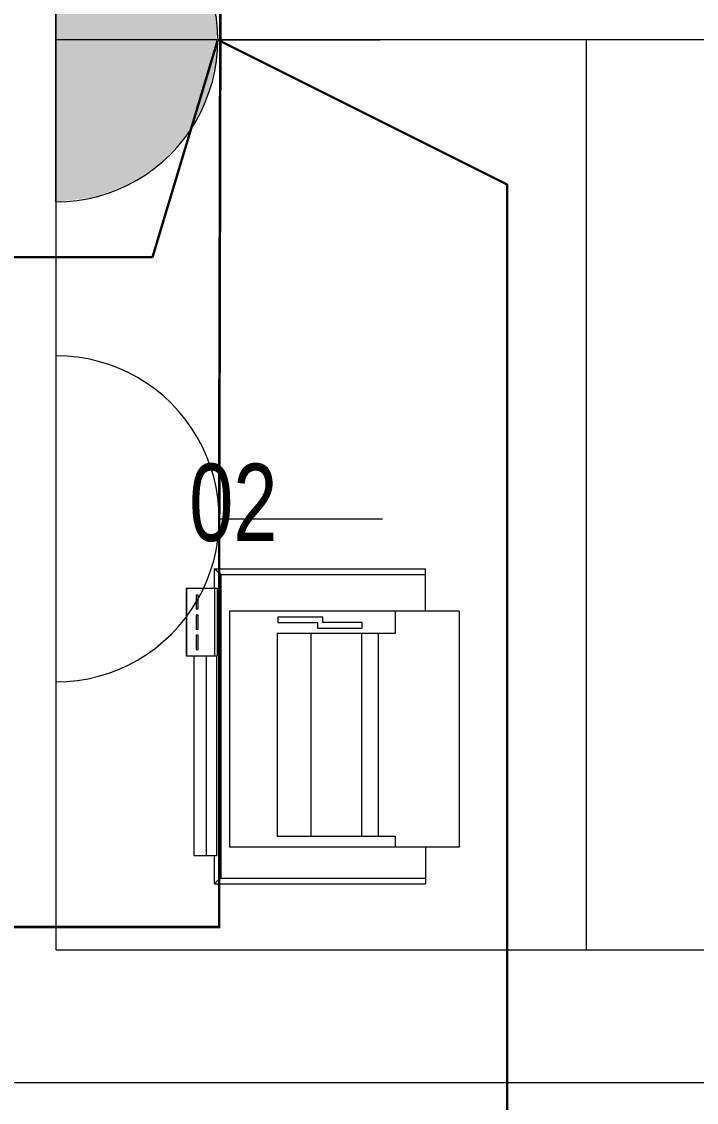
# Model space of a CAD drawing. Header units: metres. Extents: x 75097 to 220695, y -1557923 to -1361206.
# Drawn here: x 167993 to 168756, y -1455145 to -1453922 of the extents above; entities that cross this region are included whole.
import ezdxf

# ---------------------------------------------------------------- set-up
doc = ezdxf.new("R2010")
doc.units = ezdxf.units.M
doc.layers.get('0').update_dxf_attribs({"lineweight": 0})
for name, color, linetype, lineweight in [('A-100 - Copy$0$Medical Equipment and Furniture', 8, 'Continuous', 0), ('A-100 - Copy$0$Walls', 8, 'Continuous', 0), ('E-LG', 245, 'Continuous', 30)]:
    doc.layers.add(name, color=color, linetype=linetype, lineweight=lineweight)
doc.layers.add('E-POWR', color=7, linetype='Continuous', lineweight=9, true_color=0x4e7e3e)
doc.styles.add('A-100 - Copy$0$X3G_ENTITY_257CFD', font='swisscl.ttf', dxfattribs={"height": 200})

# ---------------------------------------------------------------- blocks, each defined once
blk = doc.blocks.new('NORMAL SOCKET')
at = {"layer": 'E-POWR'}
for p, q in [((0, 307.7), (0, 615.4)), ((-307.7, 0), (307.7, 0))]:
    blk.add_line(p, q, dxfattribs=at)
blk.add_ellipse((0, 0), major_axis=(32.8, 305.9), ratio=1, start_param=4.81904, end_param=7.960633, dxfattribs=at)
blk = doc.blocks.new('GI-041_dwg_UPS-E-SKT1-3902843-GI-041')
at = {"layer": 'E-POWR'}
blk.add_hatch(color=256, dxfattribs=at).paths.add_polyline_path([(-0.1987, -0.0005), (0.1987, -0.0005), (0.1929, 0.0471), (0.176, 0.0919), (0.1487, 0.1313), (0.1129, 0.1631), (0.0705, 0.1853), (0.024, 0.1968), (-0.024, 0.1968), (-0.0705, 0.1853), (-0.1129, 0.1631), (-0.1487, 0.1313), (-0.176, 0.0919), (-0.1929, 0.0471)], flags=0)
for p, q in [((0, 0.1983), (0, 0.397)), ((-0.1987, -0.0005), (0.1987, -0.0005)), ((-0.1473, -0.0005), (0.1473, -0.0005))]:
    blk.add_line(p, q, dxfattribs=at)
blk.add_arc((0, -0.0005), 0.1987, 360, 180, dxfattribs=at)
blk = doc.blocks.new('A-100 - Copy$0$ITPPLT2C-P')
for p, q in [((0.0229, 0.0318), (0.2618, 0.0318)), ((0.0304, 0.0256), (0.0229, 0.0318)), ((0.0229, 0), (0.0229, 0.0318)), ((0.0304, -0.3182), (0.0304, 0.0256)), ((0.0304, 0.0256), (0.2618, 0.0256)), ((0.2618, -0.0096), (0.2618, 0.0318)), ((0, 0), (0, -0.2262)), ((0.0252, 0), (0, 0)), ((0.0139, 0), (0.0139, -0.2262)), ((0.0252, 0), (0.0139, 0)), ((0.0252, -0.2262), (0.0252, 0)), ((0.0401, -0.2769), (0.0401, -0.0096)), ((0.3, -0.0096), (0.0401, -0.0096)), ((0.2274, -0.0222), (0.2274, -0.0096)), ((0.3, -0.2769), (0.3, -0.0096)), ((0.0939, -0.2515), (0.0939, -0.0222)), ((0.0939, -0.0222), (0.2274, -0.0222)), ((0.1321, -0.2515), (0.1321, -0.0222)), ((0.1894, -0.2515), (0.1894, -0.0222)), ((0.2082, -0.2515), (0.2082, -0.0222)), ((-0.0091, -0.2262), (0.0267, -0.2262)), ((-0.0091, -0.3023), (-0.0091, -0.2262)), ((-0.0087, -0.2262), (0.0236, -0.2262)), ((-0.0087, -0.3023), (-0.0087, -0.2262)), ((0, -0.2262), (0.0252, -0.2262)), ((0.0139, -0.2262), (0.0252, -0.2262)), ((0.0236, -0.2262), (0.0236, -0.3023)), ((0.0267, -0.2262), (0.0267, -0.3023)), ((0.0023, -0.2495), (0.0023, -0.2334)), ((0.0023, -0.2334), (0.0045, -0.2334)), ((0.0045, -0.2334), (0.0045, -0.2495)), ((0.0045, -0.2495), (0.0023, -0.2495)), ((0.0023, -0.2721), (0.0023, -0.2562)), ((0.0023, -0.2562), (0.0045, -0.2562)), ((0.0045, -0.2562), (0.0045, -0.2721)), ((0.2274, -0.2515), (0.0939, -0.2515)), ((0.2274, -0.2769), (0.2274, -0.2515)), ((0.0947, -0.2701), (0.0947, -0.2641)), ((0.0947, -0.2641), (0.1395, -0.2641)), ((0.1395, -0.2575), (0.19, -0.2575)), ((0.1395, -0.2641), (0.1395, -0.2575)), ((0.19, -0.2641), (0.1457, -0.2641)), ((0.1457, -0.2641), (0.1457, -0.2701)), ((0.19, -0.2575), (0.19, -0.2641)), ((0.0045, -0.2721), (0.0023, -0.2721)), ((0.0023, -0.295), (0.0023, -0.2793)), ((0.0023, -0.2793), (0.0045, -0.2793)), ((0.0045, -0.2793), (0.0045, -0.295)), ((0.3, -0.2769), (0.0401, -0.2769)), ((0.1457, -0.2701), (0.0947, -0.2701)), ((0.2618, -0.2769), (0.2618, -0.3246)), ((0.0267, -0.3023), (-0.0091, -0.3023)), ((0.0236, -0.3023), (-0.0087, -0.3023)), ((0.0045, -0.295), (0.0023, -0.295)), ((0.0229, -0.3246), (0.0229, -0.3023)), ((0.0304, -0.3182), (0.0229, -0.3246)), ((0.0229, -0.3246), (0.2618, -0.3246)), ((0.0304, -0.3182), (0.2618, -0.3182))]:
    blk.add_line(p, q)
blk = doc.blocks.new('A-100 - Copy$0$GF21043-P')
for p, q in [((0.8, 0), (0.8, 0.75)), ((-0.8, 0), (0.8, 0))]:
    blk.add_line(p, q)
blk = doc.blocks.new('A-100 - Copy')
at = {"layer": 'A-100 - Copy$0$Medical Equipment and Furniture'}
blk.add_line((168631.9, -1454972.7, 0), (168631.9, -1453942.7, 0), dxfattribs=at)
at = {"layer": 'A-100 - Copy$0$Walls'}
for p, q in [((168031.9, -1454972.7, 0), (168031.9, -1451032.7, 0)), ((168031.9, -1454972.7, 0), (170925.6, -1454972.7, 0)), ((166778.3, -1455122.7, 0), (172448.3, -1455122.7, 0))]:
    blk.add_line(p, q, dxfattribs=at)
at = {"layer": 'A-100 - Copy$0$Medical Equipment and Furniture', "extrusion": (-8.17187e-07, 1.19934e-18, 1), "xscale": -1000.000000000002, "yscale": 1000.000000000004, "zscale": 1000.000000000002}
blk.add_blockref('A-100 - Copy$0$GF21043-P', (168831.9, -1453942.7, -0.1), dxfattribs=at)
at = {"layer": 'A-100 - Copy$0$Medical Equipment and Furniture', "extrusion": (-1.19925e-18, -8.17187e-07, -1), "xscale": 1000.000000000004, "yscale": 1000.000000000004, "zscale": 1000.000000000004, "rotation": 180}
blk.add_blockref('A-100 - Copy$0$ITPPLT2C-P', (-168188, -1454866, 1.2), dxfattribs=at)
at = {"layer": 'A-100 - Copy$0$Medical Equipment and Furniture', "insert": (168232.4, -1454422.4, 0), "char_height": 87.47, "attachment_point": 2, "style": 'A-100 - Copy$0$X3G_ENTITY_257CFD'}
blk.add_mtext('02', dxfattribs=at)

msp = doc.modelspace()

# ---------------------------------------------------------------- linework, layer by layer
at = {"layer": 'E-LG', "color": 1, "elevation": 0}
msp.add_lwpolyline([(176622.8, -1462173), (176340.1, -1461962), (176340.1, -1458199.4), (176549.1, -1458097.1), (176336, -1458054.2), (176336, -1456972), (170418.4, -1456972), (170303.2, -1457328.8), (170250.6, -1456986.5), (167700, -1456986.5), (167610.7, -1457237.8), (167663.8, -1456807.9), (168542.1, -1456807.9), (168542.1, -1454106.2), (168214.9, -1453942.7), (168140.9, -1454188.5), (167765.1, -1454188.5), (167698.4, -1453942.7), (167627.8, -1454181.6), (165087.3, -1454181.6), (164838.1, -1454059.7)], dxfattribs=at)
at = {"layer": 'E-POWR', "const_width": 3, "elevation": 0}
msp.add_lwpolyline([(172153.8, -1454788.1), (170741.5, -1454788.1), (170741, -1452245), (170741, -1451203.9), (168221.1, -1451203.9), (168218.7, -1453507.9), (168216.4, -1454484.7), (168216.4, -1454946.7), (167700.1, -1454946.7), (167697.3, -1454484.7), (167695, -1453507.7), (167697.3, -1452244.7)], dxfattribs=at)

# ---------------------------------------------------------------- block references
at = {"xscale": 923.0399999999992, "yscale": 923.0399999999992, "zscale": 923.0399999999992, "rotation": 270.0060233732765}
msp.add_blockref('GI-041_dwg_UPS-E-SKT1-3902843-GI-041', (168031.9, -1453942.7, 0), dxfattribs=at)
at = {"layer": 'E-POWR', "color": 85, "xscale": 0.6, "yscale": 0.6, "zscale": 0.6, "rotation": 270.000000000001}
msp.add_blockref('NORMAL SOCKET', (168031.8, -1454484.7, 0), dxfattribs=at)

# ---------------------------------------------------------------- next in the draw order: block references
msp.add_blockref('A-100 - Copy', (0, 0))

doc.saveas('drawing.dxf')
